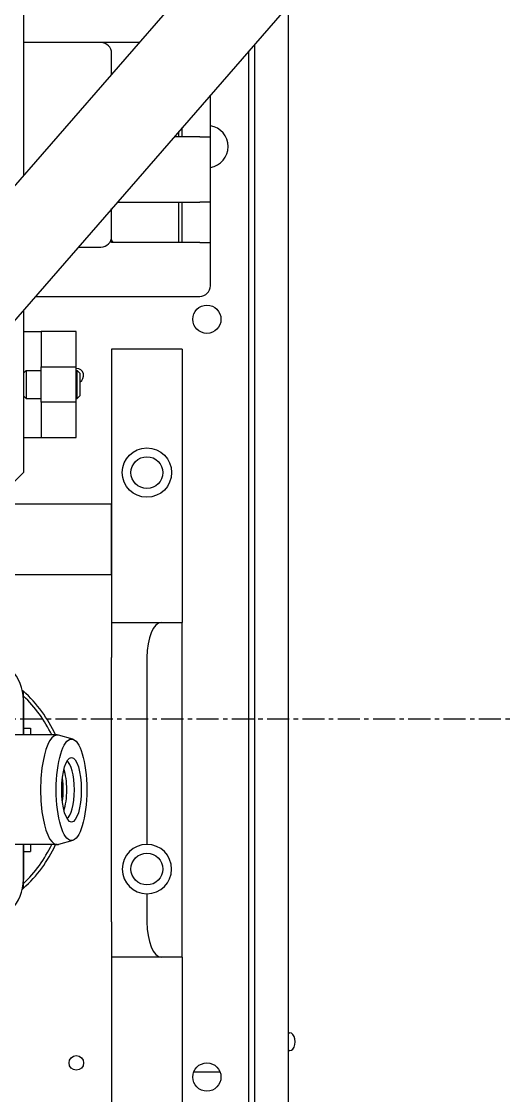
# Model space of a CAD drawing. Header units: millimetres. Extents: x 0 to 7722, y 0 to 5460.
# Drawn here: x 1842.4 to 1979.6, y 3427.2 to 3732 of the extents above; entities that cross this region are included whole.
import ezdxf

# ---------------------------------------------------------------- set-up
doc = ezdxf.new("R2010")
doc.units = ezdxf.units.MM
doc.header["$LTSCALE"] = 5
doc.linetypes.add('CENTER', pattern=[2, 1.25, -0.25, 0.25, -0.25])
doc.layers.get('0').update_dxf_attribs({"linetype": 'CONTINUOUS'})
doc.layers.add('1', color=1, linetype='CENTER')

msp = doc.modelspace()

# ---------------------------------------------------------------- linework, layer by layer
for p, q in [((2003.469, 3872.924), (1740.893, 3570.821)), ((2023.358, 3857.698), (1759.762, 3554.421)), ((1842.931, 3743.983), (1842.931, 3688.22)), ((1917.931, 3736.4), (1917.931, 3416.483)), ((1864.931, 3725.983), (1842.931, 3725.983)), ((1870.931, 3725.983), (1864.931, 3725.983)), ((1875.754, 3725.983), (1870.931, 3725.983)), ((1908.431, 3725.47), (1908.431, 3416.483)), ((1867.931, 3716.983), (1867.931, 3722.983)), ((1906.831, 3300.083), (1906.831, 3723.629)), ((1895.931, 3710.683), (1895.579, 3710.683)), ((1895.931, 3710.683), (1895.931, 3711.089)), ((1895.931, 3699.283), (1895.931, 3710.683)), ((1886.931, 3700.734), (1886.931, 3699.283)), ((1887.931, 3699.283), (1887.931, 3701.884)), ((1892.931, 3699.283), (1885.67, 3699.283)), ((1892.931, 3699.283), (1895.931, 3699.283)), ((1895.931, 3680.683), (1895.931, 3699.283)), ((1867.931, 3670.983), (1867.931, 3678.873)), ((1869.504, 3680.683), (1870.931, 3680.683)), ((1870.931, 3680.683), (1892.931, 3680.683)), ((1886.931, 3680.683), (1886.931, 3669.283)), ((1887.931, 3669.283), (1887.931, 3680.683)), ((1895.931, 3680.683), (1892.931, 3680.683)), ((1895.931, 3669.283), (1895.931, 3680.683)), ((1892.931, 3669.283), (1870.685, 3669.283)), ((1892.931, 3669.283), (1895.931, 3669.283)), ((1895.931, 3656.983), (1895.931, 3669.283)), ((1858.466, 3667.983), (1864.931, 3667.983)), ((1846.297, 3653.983), (1892.931, 3653.983)), ((1842.931, 3650.11), (1842.931, 3603.983)), ((1842.931, 3643.983), (1847.931, 3643.983)), ((1857.931, 3643.983), (1847.931, 3643.983)), ((1847.931, 3643.983), (1847.931, 3633.983)), ((1857.931, 3633.983), (1857.931, 3643.983)), ((1867.931, 3638.983), (1867.931, 3561.483)), ((1887.931, 3638.983), (1867.931, 3638.983)), ((1887.931, 3638.983), (1887.931, 3561.483)), ((1842.931, 3632.216), (1843.698, 3632.983)), ((1843.698, 3632.983), (1843.698, 3624.983)), ((1843.698, 3632.983), (1847.931, 3632.983)), ((1847.931, 3633.983), (1857.931, 3633.983)), ((1847.931, 3623.983), (1847.931, 3633.983)), ((1857.931, 3623.983), (1857.931, 3633.983)), ((1857.931, 3632.983), (1858.164, 3632.983)), ((1858.164, 3624.983), (1858.164, 3632.983)), ((1858.931, 3632.216), (1858.164, 3632.983)), ((1858.931, 3632.216), (1858.931, 3625.75)), ((1842.931, 3625.75), (1843.698, 3624.983)), ((1843.698, 3624.983), (1847.931, 3624.983)), ((1857.931, 3623.983), (1847.931, 3623.983)), ((1847.931, 3623.983), (1847.931, 3613.983)), ((1857.931, 3624.983), (1858.164, 3624.983)), ((1857.931, 3613.983), (1857.931, 3623.983)), ((1858.931, 3625.75), (1858.164, 3624.983)), ((1842.931, 3613.983), (1847.931, 3613.983)), ((1847.931, 3613.983), (1857.931, 3613.983)), ((1842.931, 3603.983), (1837.931, 3598.983)), ((1867.931, 3594.983), (1805.738, 3594.983)), ((1867.931, 3574.983), (1867.931, 3594.983)), ((1867.931, 3574.983), (1805.738, 3574.983)), ((1867.931, 3561.483), (1867.931, 3551.483)), ((1867.931, 3561.483), (1887.931, 3561.483)), ((1887.931, 3551.483), (1887.931, 3561.483)), ((1867.931, 3476.483), (1867.931, 3551.483)), ((1877.931, 3551.483), (1877.931, 3498.483)), ((1887.931, 3476.483), (1887.931, 3551.483)), ((1842.931, 3539.483), (1842.931, 3540.577)), ((1842.931, 3539.483), (1842.931, 3529.533)), ((1842.931, 3529.533), (1842.931, 3539.483)), ((1852.48, 3529.533), (1838.95, 3529.533)), ((1842.931, 3531.483), (1844.931, 3531.483)), ((1844.931, 3531.483), (1844.931, 3529.533)), ((1856.939, 3528.332), (1852.875, 3529.477)), ((1856.939, 3499.635), (1852.875, 3498.489)), ((1852.48, 3498.433), (1797.209, 3498.433)), ((1842.931, 3498.433), (1842.931, 3488.483)), ((1842.931, 3488.483), (1842.931, 3498.433)), ((1842.931, 3496.483), (1844.931, 3496.483)), ((1844.931, 3498.433), (1844.931, 3496.483)), ((1842.931, 3487.389), (1842.931, 3488.483)), ((1877.931, 3484.483), (1877.931, 3476.483)), ((1867.931, 3476.483), (1867.931, 3466.483)), ((1887.931, 3466.483), (1887.931, 3476.483)), ((1887.931, 3466.483), (1867.931, 3466.483)), ((1867.931, 3466.483), (1867.931, 3318.983)), ((1887.931, 3466.483), (1887.931, 3318.983)), ((1917.931, 3444.983), (1918.475, 3444.983)), ((1917.931, 3439.983), (1918.475, 3439.983)), ((1891.223, 3433.983), (1898.639, 3433.983))]:
    msp.add_line(p, q)
for centre, radius in [((1894.931, 3647.483), 4), ((1877.931, 3603.983), 7), ((1877.931, 3603.983), 4.5), ((1877.931, 3491.483), 4.5), ((1857.931, 3436.483), 2.067), ((1894.931, 3432.483), 4)]:
    msp.add_circle(centre, radius)
for centre, radius, start, end in [((1864.931, 3722.983), 3, 0, 90), ((1894.931, 3696.483), 6, 279.59407, 80.40593), ((1894.931, 3696.483), 6, 279.59407, 80.40593), ((1864.931, 3670.983), 3, 270, 0), ((1892.931, 3656.983), 3, 270, 0), ((1857.931, 3631.483), 2.067, 298.93342, 90), ((1817.931, 3513.983), 37.5, 48.18969, 48.79432), ((1817.931, 3513.983), 37.5, 24.49833, 48.18969), ((1817.931, 3513.983), 36.5, 46.76978, 46.88178), ((1817.931, 3513.983), 36.5, 25.21571, 46.76978), ((1817.931, 3513.983), 37.5, 311.81031, 335.50167), ((1817.931, 3513.983), 36.5, 313.23022, 334.78429), ((1877.931, 3491.483), 7, 90, 270), ((1877.931, 3491.483), 7, 270, 90), ((1817.931, 3513.983), 36.5, 313.11822, 313.23022), ((1817.931, 3513.983), 37.5, 311.20568, 311.81031)]:
    msp.add_arc(centre, radius, start, end)
for centre, major_axis, ratio, start_param, end_param in [((1882.073, 3551.483), (0, -10), 0.4142136, 3.1415927, 4.712389), ((1831.486, 3539.483), (0, 12), 0.953717, 4.712389, 6.2831853), ((1852.48, 3513.983), (0, -15.55), 0.3007058, 3.0570078, 6.3677702), ((1852.759, 3513.983), (0, -8.188), 0.3007058, 0.7630131, 2.3785796), ((1854.922, 3513.983), (0, -8.188), 0.3007058, 0.1428028, 2.9987899), ((1851.999, 3513.983), (0, 7.391), 0.3007058, 4.2537405, 5.1710374), ((1831.486, 3488.483), (0, -12), 0.953717, 0, 1.5707963), ((1882.073, 3476.483), (0, -10), 0.4142136, 4.712389, 6.2831853), ((1918.475, 3442.483), (0, 2.5), 0.5877853, 2.7626254, 6.6621525)]:
    msp.add_ellipse(centre, major_axis=major_axis, ratio=ratio, start_param=start_param, end_param=end_param)
for major_axis in [(0, 14.4), (0, 9.188)]:
    msp.add_ellipse((1856.573, 3513.983), major_axis=major_axis, ratio=0.3007058)
for points, knots in [([(1867.931, 3669.283), (1867.931, 3669.398), (1867.931, 3669.512), (1867.931, 3670.111), (1867.931, 3670.567), (1867.931, 3670.983)], [1.88157396, 1.88157396, 1.88157396, 1.88157396, 1.92233063, 1.92233063, 2.09867486, 2.09867486, 2.09867486, 2.09867486]), ([(1867.931, 3670.074), (1867.931, 3669.911), (1867.974, 3669.753), (1868.179, 3669.498), (1868.34, 3669.4), (1868.589, 3669.314), (1868.643, 3669.298), (1868.701, 3669.283)], [0.3915715, 0.3915715, 0.3915715, 0.3915715, 0.47686444, 0.47686444, 0.56215738, 0.56215738, 0.58382193, 0.58382193, 0.58382193, 0.58382193]), ([(1870.685, 3669.283), (1870.289, 3669.283), (1869.823, 3669.283), (1869.08, 3669.283), (1868.671, 3669.283), (1868.221, 3669.283), (1868.065, 3669.283), (1867.931, 3669.283)], [-1.37642734, -1.37642734, -1.37642734, -1.37642734, -1.25764177, -1.25764177, -1.13680166, -1.13680166, -1.07332256, -1.07332256, -1.07332256, -1.07332256])]:
    msp.add_open_spline(points, degree=3, knots=knots)
for points, weights in [([(1842.931, 3540.577), (1842.931, 3541.246), (1842.931, 3541.934)], [1, 1.00016810059, 1]), ([(1842.931, 3486.032), (1842.931, 3486.72), (1842.931, 3487.389)], [1, 1.0001681006, 1])]:
    msp.add_rational_spline(points, weights, degree=2)
at = {"layer": '1'}
msp.add_line((2438.264, 3533.983), (760.753, 3533.983), dxfattribs=at)

doc.saveas('drawing.dxf')
